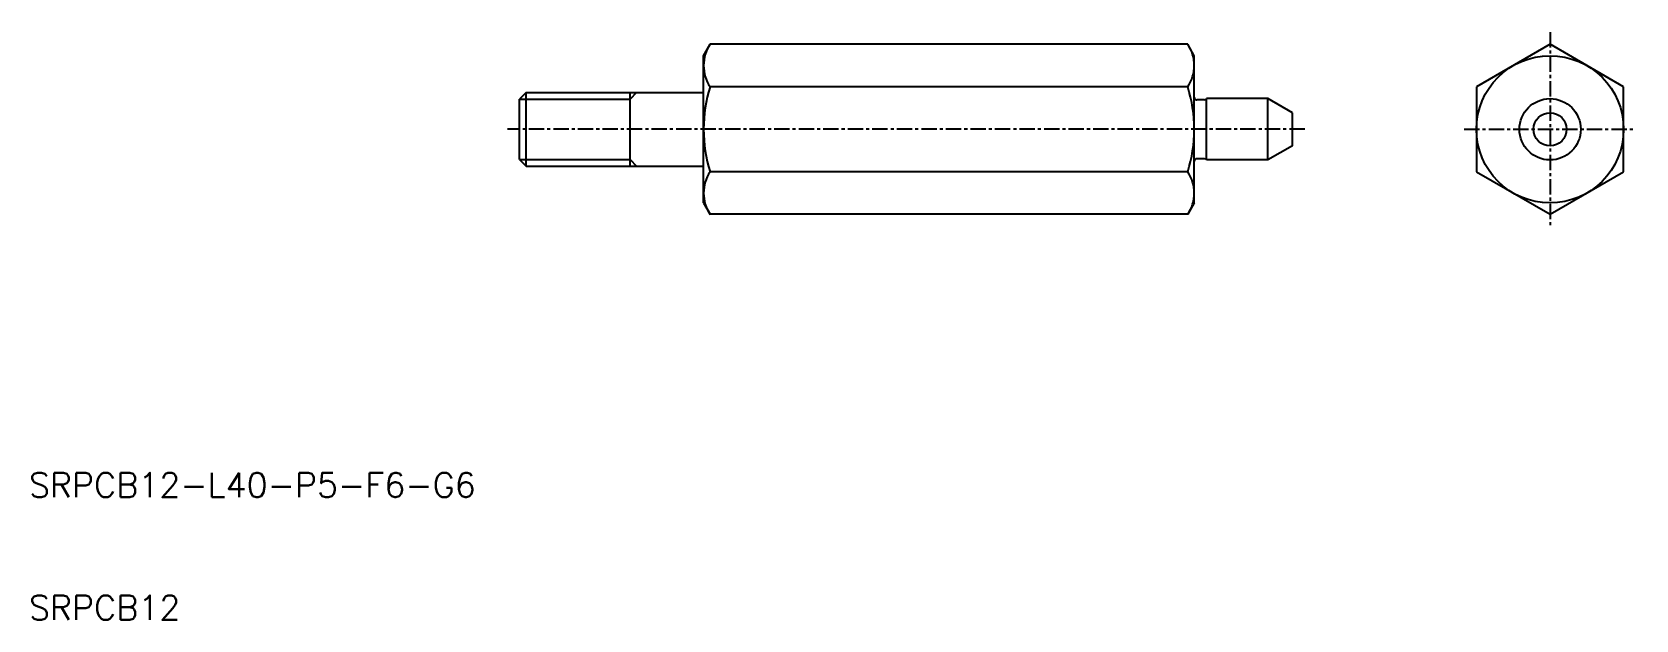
# Model space of a CAD drawing. Extents: x 10 to 141, y 10 to 58.
import ezdxf

# ---------------------------------------------------------------- set-up
doc = ezdxf.new("R2010")
doc.units = 0
doc.linetypes.add('CENTER', pattern=[2, 1.25, -0.25, 0.25, -0.25])
doc.layers.get('0').update_dxf_attribs({"linetype": 'CONTINUOUS'})
doc.layers.add('CENTER', color=1, linetype='CENTER')
doc.styles.get("Standard").update_dxf_attribs({"font": 'txt.shx'})

msp = doc.modelspace()

# ---------------------------------------------------------------- linework, layer by layer
at = {"color": 7, "linetype": 'CONTINUOUS'}
for p, q in [((65, 56), (65.54, 56.93)), ((104.46, 56.93), (65.54, 56.93)), ((105, 56), (104.46, 56.93)), ((134, 56.93), (128, 53.46)), ((140, 53.46), (134, 56.93)), ((65, 44), (65, 56)), ((105, 44), (105, 56)), ((50.54, 53), (50, 52.46)), ((50, 47.54), (50, 52.46)), ((50.54, 53), (65, 53)), ((50.54, 47), (50.54, 53)), ((59, 47), (59, 53)), ((59.54, 53), (59, 52.46)), ((104.46, 53.46), (65.54, 53.46)), ((105.83, 52.4), (105.2, 52.4)), ((111, 52.5), (106, 52.5)), ((106, 47.5), (106, 52.5)), ((111, 47.5), (111, 52.5)), ((113, 51.35), (111, 52.5)), ((128, 53.46), (128, 46.54)), ((140, 46.54), (140, 53.46)), ((113, 48.65), (113, 51.35)), ((113, 48.65), (111, 47.5)), ((50, 47.54), (50.54, 47)), ((59, 47.54), (59.54, 47)), ((105.83, 47.6), (105.2, 47.6)), ((111, 47.5), (106, 47.5)), ((50.54, 47), (65, 47)), ((104.46, 46.54), (65.54, 46.54)), ((128, 46.54), (134, 43.07)), ((134, 43.07), (140, 46.54)), ((65, 44), (65.54, 43.07)), ((105, 44), (104.46, 43.07)), ((104.46, 43.07), (65.54, 43.07))]:
    msp.add_line(p, q, dxfattribs=at)
at = {"color": 3, "linetype": 'CONTINUOUS'}
for p, q in [((50, 52.46), (59, 52.46)), ((50, 47.54), (59, 47.54))]:
    msp.add_line(p, q, dxfattribs=at)
at = {"color": 7, "linetype": 'CONTINUOUS'}
for radius in [6, 2.5, 1.35]:
    msp.add_circle((134, 50), radius, dxfattribs=at)
for centre, radius, start, end in [((68.07, 55.2), 3.07, 145.6158, 214.3842), ((101.93, 55.2), 3.07, 325.6158, 34.3842), ((76.46, 50), 11.46, 162.412, 197.588), ((93.54, 50), 11.46, 342.412, 17.588), ((105.2, 52.6), 0.2, 180, 270), ((105.83, 52.6), 0.2, 270, 330), ((105.2, 47.4), 0.2, 90, 180), ((105.83, 47.4), 0.2, 30, 90), ((68.07, 44.8), 3.07, 145.6158, 214.3842), ((101.93, 44.8), 3.07, 325.6158, 34.3842)]:
    msp.add_arc(centre, radius, start, end, dxfattribs=at)
at = {"layer": 'CENTER', "color": 1, "linetype": 'CENTER'}
for p, q in [((134, 57.93), (134, 42.07)), ((114, 50), (49, 50)), ((127, 50), (141, 50))]:
    msp.add_line(p, q, dxfattribs=at)

# ---------------------------------------------------------------- texts
at = {"color": 7, "linetype": 'CONTINUOUS'}
for s, p in [('SRPCB12-L40-P5-F6-G6', (10, 20)), ('SRPCB12', (10, 10))]:
    msp.add_text(s, height=2, dxfattribs=at).set_placement(p)

doc.saveas('drawing.dxf')
